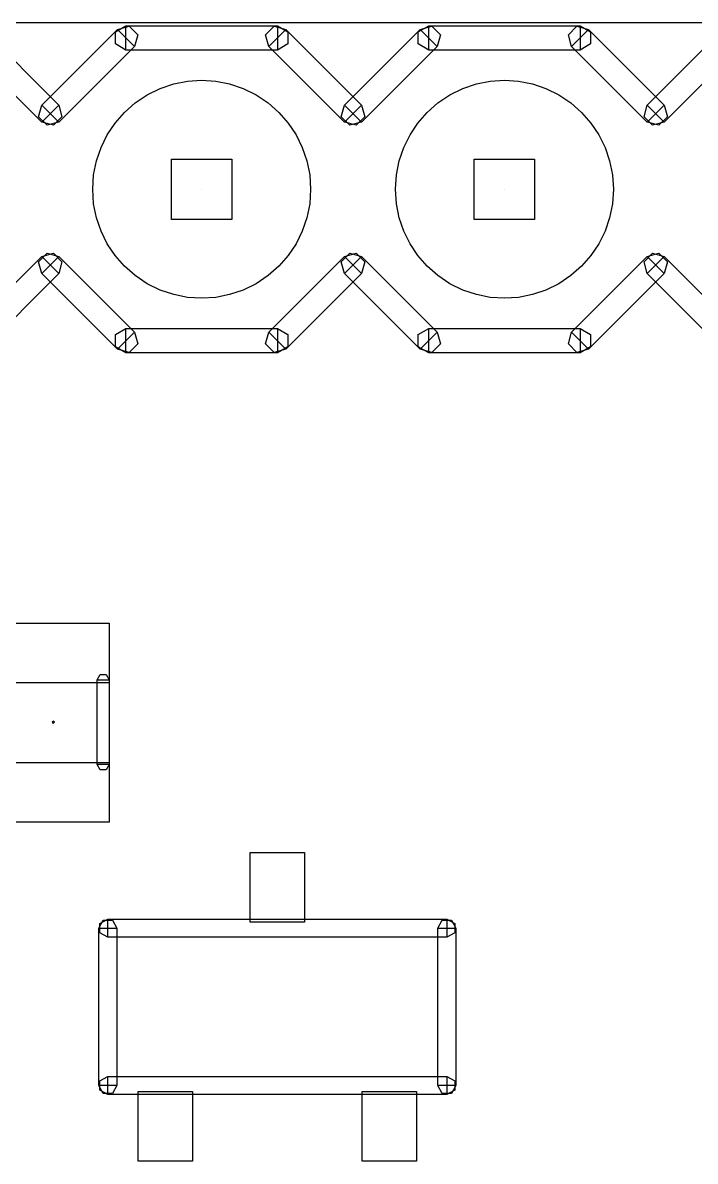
# Model space of a CAD drawing. Extents: x 92.4 to 147.7, y -28.8 to -5.5.
# Drawn here: x 110.17 to 115.81, y -15.01 to -5.46 of the extents above; entities that cross this region are included whole.
import ezdxf

# ---------------------------------------------------------------- set-up
doc = ezdxf.new("R2010")
doc.units = 0
doc.layers.add('LAYER_1', color=7, linetype='CONTINUOUS')

msp = doc.modelspace()

# ---------------------------------------------------------------- linework, layer by layer
at = {"layer": 'LAYER_1'}
for points in [[(138.4653, -5.4627), (93.7614, -5.4627)], [(110.754, -6.8596), (110.762, -6.7385), (110.7856, -6.6211), (110.824, -6.5086), (110.8765, -6.4025), (110.9422, -6.304), (111.0204, -6.2145), (111.1103, -6.1353), (111.2112, -6.0678), (111.3201, -6.0142), (111.4336, -5.9759), (111.5502, -5.9529), (111.6684, -5.9453), (111.7865, -5.9529), (111.9031, -5.9759), (112.0166, -6.0142), (112.1255, -6.0678), (112.2264, -6.1353), (112.3163, -6.2145), (112.3945, -6.304), (112.4602, -6.4025), (112.5127, -6.5086), (112.5511, -6.6211), (112.5747, -6.7386), (112.5827, -6.8597)], [(110.754, -6.8596), (110.762, -6.7385), (110.7856, -6.6211), (110.824, -6.5086), (110.8765, -6.4025), (110.9422, -6.304), (111.0204, -6.2145), (111.1103, -6.1353), (111.2112, -6.0678), (111.3201, -6.0142), (111.4336, -5.9759), (111.5502, -5.9529), (111.6684, -5.9453), (111.7865, -5.9529), (111.9031, -5.9759), (112.0166, -6.0142), (112.1255, -6.0678), (112.2264, -6.1353), (112.3163, -6.2145), (112.3945, -6.304), (112.4602, -6.4025), (112.5127, -6.5086), (112.5511, -6.6211), (112.5747, -6.7386), (112.5827, -6.8597)], [(113.294, -6.8596), (113.302, -6.7385), (113.3256, -6.6211), (113.364, -6.5086), (113.4165, -6.4025), (113.4822, -6.304), (113.5604, -6.2145), (113.6503, -6.1353), (113.7512, -6.0678), (113.8601, -6.0142), (113.9736, -5.9759), (114.0902, -5.9529), (114.2084, -5.9453), (114.3265, -5.9529), (114.4431, -5.9759), (114.5566, -6.0142), (114.6655, -6.0678), (114.7664, -6.1353), (114.8563, -6.2145), (114.9345, -6.304), (115.0002, -6.4025), (115.0527, -6.5086), (115.0911, -6.6211), (115.1147, -6.7386), (115.1227, -6.8597)], [(113.294, -6.8596), (113.302, -6.7385), (113.3256, -6.6211), (113.364, -6.5086), (113.4165, -6.4025), (113.4822, -6.304), (113.5604, -6.2145), (113.6503, -6.1353), (113.7512, -6.0678), (113.8601, -6.0142), (113.9736, -5.9759), (114.0902, -5.9529), (114.2084, -5.9453), (114.3265, -5.9529), (114.4431, -5.9759), (114.5566, -6.0142), (114.6655, -6.0678), (114.7664, -6.1353), (114.8563, -6.2145), (114.9345, -6.304), (115.0002, -6.4025), (115.0527, -6.5086), (115.0911, -6.6211), (115.1147, -6.7386), (115.1227, -6.8597)], [(110.754, -6.8596)], [(112.5827, -6.8597), (112.5747, -6.9808), (112.5511, -7.0982), (112.5127, -7.2107), (112.4602, -7.3168), (112.3945, -7.4153), (112.3163, -7.5048), (112.2264, -7.584), (112.1255, -7.6515), (112.0166, -7.7051), (111.9031, -7.7434), (111.7865, -7.7664), (111.6684, -7.7741), (111.5502, -7.7664), (111.4336, -7.7434), (111.3201, -7.7051), (111.2112, -7.6515), (111.1103, -7.584), (111.0204, -7.5048), (110.9422, -7.4153), (110.8765, -7.3168), (110.824, -7.2107), (110.7856, -7.0982), (110.762, -6.9807), (110.754, -6.8596)], [(110.754, -6.8596)], [(112.5827, -6.8597), (112.5747, -6.9808), (112.5511, -7.0982), (112.5127, -7.2107), (112.4602, -7.3168), (112.3945, -7.4153), (112.3163, -7.5048), (112.2264, -7.584), (112.1255, -7.6515), (112.0166, -7.7051), (111.9031, -7.7434), (111.7865, -7.7664), (111.6684, -7.7741), (111.5502, -7.7664), (111.4336, -7.7434), (111.3201, -7.7051), (111.2112, -7.6515), (111.1103, -7.584), (111.0204, -7.5048), (110.9422, -7.4153), (110.8765, -7.3168), (110.824, -7.2107), (110.7856, -7.0982), (110.762, -6.9807), (110.754, -6.8596)], [(111.2112, -6.8596)], [(111.2112, -6.8596)], [(111.6684, -6.8597), (111.6684, -6.8597), (111.6684, -6.8597), (111.6684, -6.8597), (111.6684, -6.8597), (111.6684, -6.8597), (111.6684, -6.8597)], [(111.6684, -6.8597), (111.6684, -6.8597), (111.6684, -6.8597), (111.6684, -6.8597), (111.6684, -6.8597), (111.6684, -6.8597), (111.6684, -6.8597)], [(111.6684, -6.8597), (111.6684, -6.8597), (111.6684, -6.8597), (111.6684, -6.8597), (111.6684, -6.8597), (111.6684, -6.8597), (111.6684, -6.8597)], [(111.6684, -6.8597), (111.6684, -6.8597), (111.6684, -6.8597), (111.6684, -6.8597), (111.6684, -6.8597), (111.6684, -6.8597), (111.6684, -6.8597)], [(112.5827, -6.8597)], [(112.5827, -6.8597)], [(113.294, -6.8596)], [(115.1227, -6.8597), (115.1147, -6.9808), (115.0911, -7.0982), (115.0527, -7.2107), (115.0002, -7.3168), (114.9345, -7.4153), (114.8563, -7.5048), (114.7664, -7.584), (114.6655, -7.6515), (114.5566, -7.7051), (114.4431, -7.7434), (114.3265, -7.7664), (114.2084, -7.7741), (114.0902, -7.7664), (113.9736, -7.7434), (113.8601, -7.7051), (113.7512, -7.6515), (113.6503, -7.584), (113.5604, -7.5048), (113.4822, -7.4153), (113.4165, -7.3168), (113.364, -7.2107), (113.3256, -7.0982), (113.302, -6.9807), (113.294, -6.8596)], [(113.294, -6.8596)], [(115.1227, -6.8597), (115.1147, -6.9808), (115.0911, -7.0982), (115.0527, -7.2107), (115.0002, -7.3168), (114.9345, -7.4153), (114.8563, -7.5048), (114.7664, -7.584), (114.6655, -7.6515), (114.5566, -7.7051), (114.4431, -7.7434), (114.3265, -7.7664), (114.2084, -7.7741), (114.0902, -7.7664), (113.9736, -7.7434), (113.8601, -7.7051), (113.7512, -7.6515), (113.6503, -7.584), (113.5604, -7.5048), (113.4822, -7.4153), (113.4165, -7.3168), (113.364, -7.2107), (113.3256, -7.0982), (113.302, -6.9807), (113.294, -6.8596)], [(113.7512, -6.8596)], [(113.7512, -6.8596)], [(114.2084, -6.8597), (114.2084, -6.8597), (114.2084, -6.8597), (114.2084, -6.8597), (114.2084, -6.8597), (114.2084, -6.8597), (114.2084, -6.8597)], [(114.2084, -6.8597), (114.2084, -6.8597), (114.2084, -6.8597), (114.2084, -6.8597), (114.2084, -6.8597), (114.2084, -6.8597), (114.2084, -6.8597)], [(114.2084, -6.8597), (114.2084, -6.8597), (114.2084, -6.8597), (114.2084, -6.8597), (114.2084, -6.8597), (114.2084, -6.8597), (114.2084, -6.8597)], [(114.2084, -6.8597), (114.2084, -6.8597), (114.2084, -6.8597), (114.2084, -6.8597), (114.2084, -6.8597), (114.2084, -6.8597), (114.2084, -6.8597)], [(115.1227, -6.8597)], [(115.1227, -6.8597)]]:
    msp.add_lwpolyline(points, dxfattribs=at)
at = {"layer": 'LAYER_1', "color": 53}
for points in [[(109.6915, -5.6615), (109.8352, -5.5178), (110.4702, -6.1528), (110.3265, -6.2965), (109.6915, -5.6615)], [(110.4702, -6.2965), (110.3265, -6.1528), (110.9615, -5.5178), (111.1052, -5.6615), (110.4702, -6.2965)], [(111.0334, -5.6913), (110.9454, -5.6405), (110.9454, -5.5389), (111.0334, -5.4881)], [(110.9615, -5.5178), (111.0596, -5.4915), (111.1315, -5.5634), (111.1052, -5.6615)], [(111.0334, -5.6913), (111.0334, -5.4881), (112.3034, -5.4881), (112.3034, -5.6913), (111.0334, -5.6913)], [(111.0334, -5.4881)], [(111.0334, -5.5389)], [(112.2315, -5.6615), (112.2052, -5.5634), (112.2771, -5.4915), (112.3752, -5.5178)], [(113.0102, -6.1528), (112.8665, -6.2965), (112.2315, -5.6615), (112.3752, -5.5178), (113.0102, -6.1528)], [(112.3034, -5.4881), (112.3913, -5.5389), (112.3913, -5.6405), (112.3034, -5.6913)], [(112.3752, -5.5178)], [(113.0102, -6.2965), (112.8665, -6.1528), (113.5015, -5.5178), (113.6452, -5.6615), (113.0102, -6.2965)], [(113.5734, -5.6913), (113.4854, -5.6405), (113.4854, -5.5389), (113.5734, -5.4881)], [(113.5015, -5.5178), (113.5996, -5.4915), (113.6715, -5.5634), (113.6452, -5.6615)], [(113.5734, -5.6913), (113.5734, -5.4881), (114.8434, -5.4881), (114.8434, -5.6913), (113.5734, -5.6913)], [(113.5734, -5.4881)], [(113.5734, -5.5389)], [(114.7715, -5.6615), (114.7452, -5.5634), (114.8171, -5.4915), (114.9152, -5.5178)], [(114.7715, -5.6615), (114.9152, -5.5178), (115.5502, -6.1528), (115.4065, -6.2965), (114.7715, -5.6615)], [(114.8434, -5.4881), (114.9313, -5.5389), (114.9313, -5.6405), (114.8434, -5.6913)], [(114.9152, -5.5178)], [(115.5502, -6.2965), (115.4065, -6.1528), (116.0415, -5.5178), (116.1852, -5.6615), (115.5502, -6.2965)], [(111.0333, -5.5896), (111.0333, -5.5897), (111.0333, -5.5897), (111.0333, -5.5897), (111.0334, -5.5897)], [(111.0334, -5.5897)], [(111.0334, -5.5897), (111.0334, -5.5897), (111.0334, -5.5897), (111.0334, -5.5897), (111.0334, -5.5897), (111.0334, -5.5897), (111.0334, -5.5897)], [(111.0693, -5.6256)], [(112.3033, -5.5897), (112.3034, -5.5897), (112.3034, -5.5897), (112.3034, -5.5897), (112.3034, -5.5896)], [(112.3034, -5.5897), (112.3034, -5.5897), (112.3034, -5.5897), (112.3034, -5.5897), (112.3034, -5.5897), (112.3034, -5.5897), (112.3034, -5.5897)], [(112.3393, -5.5538)], [(113.5733, -5.5896), (113.5733, -5.5897), (113.5733, -5.5897), (113.5733, -5.5897), (113.5734, -5.5897)], [(113.5734, -5.5897)], [(113.5734, -5.5897), (113.5734, -5.5897), (113.5734, -5.5897), (113.5734, -5.5897), (113.5734, -5.5897), (113.5734, -5.5897), (113.5734, -5.5897)], [(113.6093, -5.6256)], [(114.8433, -5.5897), (114.8434, -5.5897), (114.8434, -5.5897), (114.8434, -5.5897), (114.8434, -5.5896)], [(114.8434, -5.5897), (114.8434, -5.5897), (114.8434, -5.5897), (114.8434, -5.5897), (114.8434, -5.5897), (114.8434, -5.5897), (114.8434, -5.5897)], [(114.8434, -5.5897)], [(114.8793, -5.5538)], [(111.1052, -5.6615)], [(112.3034, -5.6405)], [(112.3034, -5.6913)], [(113.6452, -5.6615)], [(114.8434, -5.6405)], [(114.8434, -5.6913)], [(110.4702, -6.2965), (110.3721, -6.3228), (110.3002, -6.2509), (110.3265, -6.1528)], [(110.3265, -6.1528)], [(110.4702, -6.1528), (110.4965, -6.2509), (110.4246, -6.3228), (110.3265, -6.2965)], [(110.3625, -6.1888)], [(113.0102, -6.2965), (112.9121, -6.3228), (112.8402, -6.2509), (112.8665, -6.1528)], [(112.8665, -6.1528)], [(113.0102, -6.1528), (113.0365, -6.2509), (112.9646, -6.3228), (112.8665, -6.2965)], [(112.9025, -6.1888)], [(115.5502, -6.2965), (115.4521, -6.3228), (115.3802, -6.2509), (115.4065, -6.1528)], [(115.5502, -6.1528), (115.5765, -6.2509), (115.5046, -6.3228), (115.4065, -6.2965)], [(115.4065, -6.1528)], [(115.4425, -6.1888)], [(110.3265, -6.2965)], [(110.3625, -6.2606)], [(110.3984, -6.2247), (110.3984, -6.2246), (110.3984, -6.2246), (110.3984, -6.2246), (110.3983, -6.2246)], [(110.3984, -6.2246), (110.3983, -6.2246), (110.3983, -6.2246), (110.3983, -6.2246), (110.3983, -6.2247)], [(110.3984, -6.2247)], [(112.8665, -6.2965)], [(112.9025, -6.2606)], [(112.9384, -6.2247), (112.9384, -6.2246), (112.9384, -6.2246), (112.9384, -6.2246), (112.9383, -6.2246)], [(112.9384, -6.2246), (112.9383, -6.2246), (112.9383, -6.2246), (112.9383, -6.2246), (112.9383, -6.2247)], [(112.9384, -6.2247)], [(112.9384, -6.2247)], [(115.4065, -6.2965)], [(115.4425, -6.2606)], [(115.4784, -6.2246), (115.4783, -6.2246), (115.4783, -6.2246), (115.4783, -6.2246), (115.4783, -6.2247)], [(115.4784, -6.2247), (115.4784, -6.2246), (115.4784, -6.2246), (115.4784, -6.2246), (115.4783, -6.2246)], [(115.4784, -6.2247)], [(110.3265, -7.4228), (110.4702, -7.5665), (109.8352, -8.2015), (109.6915, -8.0578), (110.3265, -7.4228)], [(110.3265, -7.5665), (110.3002, -7.4684), (110.3721, -7.3965), (110.4702, -7.4228)], [(110.3265, -7.4228), (110.4246, -7.3965), (110.4965, -7.4684), (110.4702, -7.5665)], [(111.1052, -8.0578), (110.9615, -8.2015), (110.3265, -7.5665), (110.4702, -7.4228), (111.1052, -8.0578)], [(110.4702, -7.4228)], [(112.3752, -8.2015), (112.2315, -8.0578), (112.8665, -7.4228), (113.0102, -7.5665), (112.3752, -8.2015)], [(112.8665, -7.5665), (112.8402, -7.4684), (112.9121, -7.3965), (113.0102, -7.4228)], [(112.8665, -7.4228), (112.9646, -7.3965), (113.0365, -7.4684), (113.0102, -7.5665)], [(113.6452, -8.0578), (113.5015, -8.2015), (112.8665, -7.5665), (113.0102, -7.4228), (113.6452, -8.0578)], [(113.0102, -7.4228)], [(115.4065, -7.4228), (115.5502, -7.5665), (114.9152, -8.2015), (114.7715, -8.0578), (115.4065, -7.4228)], [(115.4065, -7.5665), (115.3802, -7.4684), (115.4521, -7.3965), (115.5502, -7.4228)], [(115.4065, -7.4228), (115.5046, -7.3965), (115.5765, -7.4684), (115.5502, -7.5665)], [(116.1852, -8.0578), (116.0415, -8.2015), (115.4065, -7.5665), (115.5502, -7.4228), (116.1852, -8.0578)], [(115.5502, -7.4228)], [(110.3983, -7.4947), (110.3984, -7.4947), (110.3984, -7.4947), (110.3984, -7.4947), (110.3984, -7.4946)], [(110.3983, -7.4946), (110.3983, -7.4947), (110.3983, -7.4947), (110.3983, -7.4947), (110.3984, -7.4947)], [(110.3984, -7.4947)], [(110.4343, -7.4588)], [(110.4343, -7.5306)], [(112.9383, -7.4947), (112.9384, -7.4947), (112.9384, -7.4947), (112.9384, -7.4947), (112.9384, -7.4946)], [(112.9383, -7.4946), (112.9383, -7.4947), (112.9383, -7.4947), (112.9383, -7.4947), (112.9384, -7.4947)], [(112.9743, -7.4588)], [(112.9743, -7.5306)], [(115.4783, -7.4946), (115.4783, -7.4947), (115.4783, -7.4947), (115.4783, -7.4947), (115.4784, -7.4947)], [(115.4783, -7.4947), (115.4784, -7.4947), (115.4784, -7.4947), (115.4784, -7.4947), (115.4784, -7.4946)], [(115.4784, -7.4947)], [(115.5143, -7.4588)], [(115.5143, -7.5306)], [(110.4702, -7.5665)], [(113.0102, -7.5665)], [(115.5502, -7.5665)], [(111.0334, -8.2313), (110.9454, -8.1805), (110.9454, -8.0789), (111.0334, -8.0281)], [(111.1052, -8.0578), (111.1315, -8.1559), (111.0596, -8.2278), (110.9615, -8.2015)], [(112.3034, -8.0281), (112.3034, -8.2313), (111.0334, -8.2313), (111.0334, -8.0281), (112.3034, -8.0281)], [(111.0334, -8.0281)], [(111.0334, -8.0789)], [(112.3752, -8.2015), (112.2771, -8.2278), (112.2052, -8.1559), (112.2315, -8.0578)], [(112.2315, -8.0578)], [(112.2675, -8.0938)], [(112.3034, -8.0281), (112.3913, -8.0789), (112.3913, -8.1805), (112.3034, -8.2313)], [(113.5734, -8.2313), (113.4854, -8.1805), (113.4854, -8.0789), (113.5734, -8.0281)], [(113.6452, -8.0578), (113.6715, -8.1559), (113.5996, -8.2278), (113.5015, -8.2015)], [(114.8434, -8.0281), (114.8434, -8.2313), (113.5734, -8.2313), (113.5734, -8.0281), (114.8434, -8.0281)], [(113.5734, -8.0281)], [(113.5734, -8.0789)], [(114.9152, -8.2015), (114.8171, -8.2278), (114.7452, -8.1559), (114.7715, -8.0578)], [(114.7715, -8.0578)], [(114.8075, -8.0938)], [(114.8434, -8.0281), (114.9313, -8.0789), (114.9313, -8.1805), (114.8434, -8.2313)], [(110.9615, -8.2015)], [(110.9975, -8.1656)], [(111.0334, -8.1296), (111.0333, -8.1296), (111.0333, -8.1296), (111.0333, -8.1296), (111.0333, -8.1297)], [(111.0334, -8.1297), (111.0334, -8.1297), (111.0334, -8.1297), (111.0334, -8.1297), (111.0334, -8.1297), (111.0334, -8.1297), (111.0334, -8.1297)], [(111.0334, -8.1297)], [(112.3034, -8.1297), (112.3034, -8.1296), (112.3034, -8.1296), (112.3034, -8.1296), (112.3033, -8.1296)], [(112.3034, -8.1297)], [(112.3034, -8.1297), (112.3034, -8.1297), (112.3034, -8.1297), (112.3034, -8.1297), (112.3034, -8.1297), (112.3034, -8.1297), (112.3034, -8.1297)], [(112.3034, -8.1297)], [(112.3034, -8.1805)], [(113.5015, -8.2015)], [(113.5375, -8.1656)], [(113.5734, -8.1296), (113.5733, -8.1296), (113.5733, -8.1296), (113.5733, -8.1296), (113.5733, -8.1297)], [(113.5734, -8.1297), (113.5734, -8.1297), (113.5734, -8.1297), (113.5734, -8.1297), (113.5734, -8.1297), (113.5734, -8.1297), (113.5734, -8.1297)], [(113.5734, -8.1297)], [(114.8434, -8.1297), (114.8434, -8.1296), (114.8434, -8.1296), (114.8434, -8.1296), (114.8433, -8.1296)], [(114.8434, -8.1297)], [(114.8434, -8.1297), (114.8434, -8.1297), (114.8434, -8.1297), (114.8434, -8.1297), (114.8434, -8.1297), (114.8434, -8.1297), (114.8434, -8.1297)], [(114.8434, -8.1805)], [(112.3034, -8.2313)], [(114.8434, -8.2313)], [(110.792, -10.9741), (110.8174, -10.9301), (110.8682, -10.9301), (110.8936, -10.9741)], [(110.8936, -11.6861), (110.792, -11.6861), (110.792, -10.9741), (110.8936, -10.9741), (110.8936, -11.6861)], [(110.8428, -10.9741), (110.8428, -10.9741), (110.8428, -10.9741), (110.8428, -10.9741), (110.8428, -10.9741), (110.8428, -10.9741), (110.8428, -10.9741)], [(110.8682, -10.9741)], [(110.8936, -10.9741)], [(110.792, -11.6861)], [(110.8936, -11.6861), (110.8682, -11.73), (110.8174, -11.73), (110.792, -11.6861)], [(110.8174, -11.6861)], [(110.8428, -11.6861)], [(110.8428, -11.6861), (110.8428, -11.6861), (110.8428, -11.6861), (110.8428, -11.6861), (110.8428, -11.6861), (110.8428, -11.6861), (110.8428, -11.6861)], [(110.8814, -13.1339), (110.8154, -13.0958), (110.8154, -13.0196), (110.8814, -12.9815)], [(110.8814, -13.1339), (110.8814, -12.9815), (113.7254, -12.9815), (113.7254, -13.1339), (110.8814, -13.1339)], [(110.8814, -12.9815)], [(113.7254, -12.9815), (113.7913, -13.0196), (113.7913, -13.0958), (113.7254, -13.1339)], [(110.8052, -13.0577), (110.8433, -12.9917), (110.9195, -12.9917), (110.9576, -13.0577)], [(110.9576, -14.3777), (110.8052, -14.3777), (110.8052, -13.0577), (110.9576, -13.0577), (110.9576, -14.3777)], [(110.8814, -13.0196)], [(110.8814, -13.0577), (110.8814, -13.0577), (110.8814, -13.0577), (110.8814, -13.0577), (110.8814, -13.0577), (110.8814, -13.0577), (110.8814, -13.0577)], [(110.8814, -13.0577)], [(110.8814, -13.0577), (110.8814, -13.0577), (110.8814, -13.0577), (110.8814, -13.0577), (110.8814, -13.0577), (110.8814, -13.0577), (110.8814, -13.0577)], [(110.9195, -13.0577)], [(110.9576, -13.0577)], [(113.6492, -13.0577), (113.6873, -12.9917), (113.7635, -12.9917), (113.8016, -13.0577)], [(113.6492, -13.0577), (113.8016, -13.0577), (113.8016, -14.3777), (113.6492, -14.3777), (113.6492, -13.0577)], [(113.7254, -13.0577)], [(113.7254, -13.0577), (113.7254, -13.0577), (113.7254, -13.0577), (113.7254, -13.0577), (113.7254, -13.0577), (113.7254, -13.0577), (113.7254, -13.0577)], [(113.7254, -13.0577), (113.7254, -13.0577), (113.7254, -13.0577), (113.7254, -13.0577), (113.7254, -13.0577), (113.7254, -13.0577), (113.7254, -13.0577)], [(113.7635, -13.0577)], [(113.8016, -13.0577)], [(113.7254, -13.0958)], [(113.7254, -13.1339)], [(110.8814, -14.4539), (110.8154, -14.4158), (110.8154, -14.3396), (110.8814, -14.3015)], [(113.7254, -14.3015), (113.7254, -14.4539), (110.8814, -14.4539), (110.8814, -14.3015), (113.7254, -14.3015)], [(110.8814, -14.3015)], [(113.7254, -14.3015), (113.7913, -14.3396), (113.7913, -14.4158), (113.7254, -14.4539)], [(110.8052, -14.3777)], [(110.9576, -14.3777), (110.9195, -14.4436), (110.8433, -14.4436), (110.8052, -14.3777)], [(110.8433, -14.3777)], [(110.8814, -14.3396)], [(110.8814, -14.3777), (110.8814, -14.3777), (110.8814, -14.3777), (110.8814, -14.3777), (110.8814, -14.3777), (110.8814, -14.3777), (110.8814, -14.3777)], [(110.8814, -14.3777)], [(110.8814, -14.3777), (110.8814, -14.3777), (110.8814, -14.3777), (110.8814, -14.3777), (110.8814, -14.3777), (110.8814, -14.3777), (110.8814, -14.3777)], [(113.6492, -14.3777)], [(113.8016, -14.3777), (113.7635, -14.4436), (113.6873, -14.4436), (113.6492, -14.3777)], [(113.6873, -14.3777)], [(113.7254, -14.3777), (113.7254, -14.3777), (113.7254, -14.3777), (113.7254, -14.3777), (113.7254, -14.3777), (113.7254, -14.3777), (113.7254, -14.3777)], [(113.7254, -14.3777)], [(113.7254, -14.3777), (113.7254, -14.3777), (113.7254, -14.3777), (113.7254, -14.3777), (113.7254, -14.3777), (113.7254, -14.3777), (113.7254, -14.3777)], [(113.7254, -14.4158)], [(113.7254, -14.4539)]]:
    msp.add_lwpolyline(points, dxfattribs=at)
at = {"layer": 'LAYER_1'}
for points in [[(111.9224, -6.6056), (111.9224, -7.1137), (111.4144, -7.1137), (111.4144, -6.6056), (111.9224, -6.6056)], [(114.4624, -6.6056), (114.4624, -7.1137), (113.9544, -7.1137), (113.9544, -6.6056), (114.4624, -6.6056)], [(110.8936, -10.9998), (109.9437, -10.9998), (109.9437, -10.4997), (110.8936, -10.4997), (110.8936, -10.9998)], [(110.4338, -11.3301), (110.4238, -11.3201), (110.4138, -11.33), (110.4237, -11.34), (110.4337, -11.3301)], [(110.8936, -12.1683), (109.9437, -12.1683), (109.9437, -11.6682), (110.8936, -11.6682), (110.8936, -12.1683)], [(112.0748, -13.0064), (112.0748, -12.4223), (112.532, -12.4223), (112.532, -13.0064), (112.0748, -13.0064)], [(111.135, -15.013), (111.135, -14.4289), (111.5922, -14.4289), (111.5922, -15.013), (111.135, -15.013)], [(113.0146, -15.013), (113.0146, -14.4289), (113.4718, -14.4289), (113.4718, -15.013), (113.0146, -15.013)]]:
    msp.add_lwpolyline(points, close=True, dxfattribs=at)

doc.saveas('drawing.dxf')
